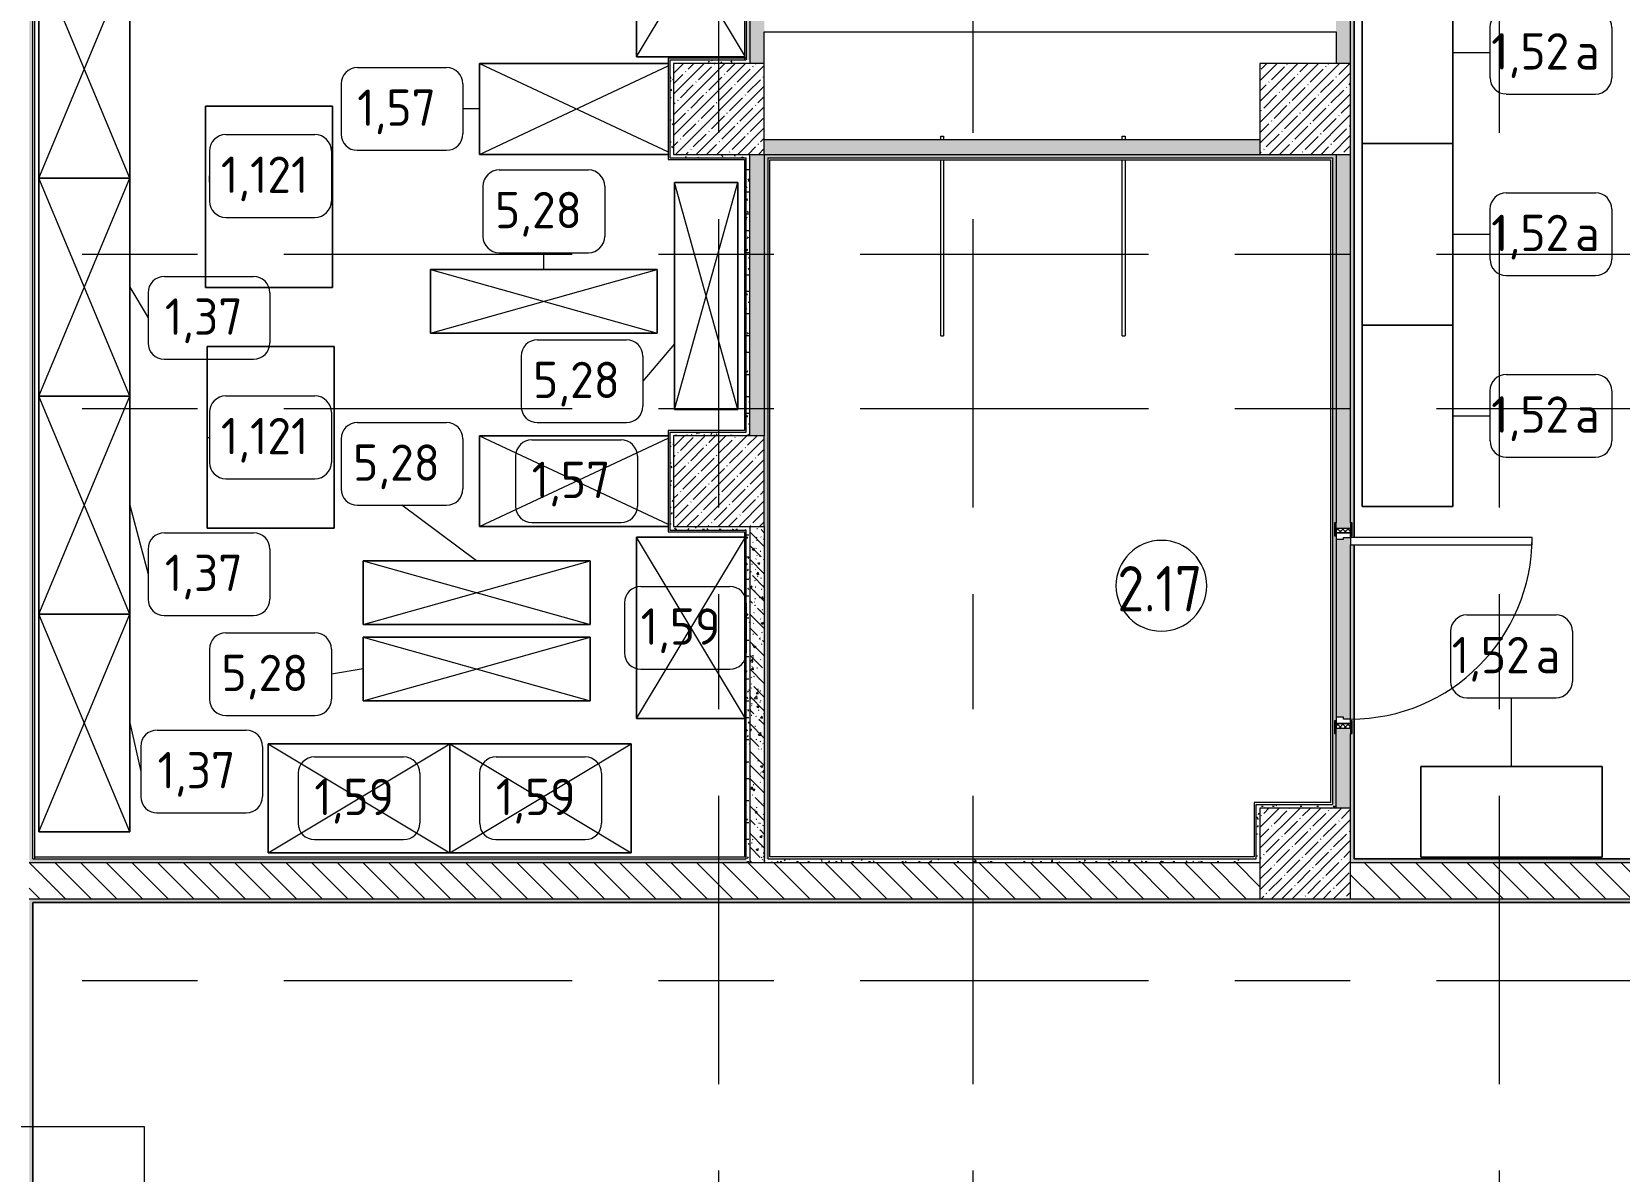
# Model space of a CAD drawing. Header units: millimetres. Extents: x 35092 to 251863, y -8553 to 29549.
# Drawn here: x 66774 to 75520, y 17100 to 23375 of the extents above; entities that cross this region are included whole.
import ezdxf

# ---------------------------------------------------------------- set-up
doc = ezdxf.new("R2010")
doc.units = ezdxf.units.MM
doc.linetypes.add('Осевая', pattern=[3175, 635, -476.25, 1587.5, -476.25])
for name, color, linetype, lineweight in [('A-AREA-IDEN', 7, 'Continuous', 9), ('A-DOOR', 7, 'Continuous', 9), ('A-DOOR-FRAM-2', 7, 'Continuous', 9), ('A-GENM', 7, 'Continuous', 9), ('A-WALL', 7, 'Continuous', 9), ('I-FURN-IDEN', 7, 'Continuous', 9), ('I-WALL', 7, 'Continuous', 9), ('S-COLS', 7, 'Continuous', 9), ('Оси-2', 7, 'Осевая', 9)]:
    doc.layers.add(name, color=color, linetype=linetype, lineweight=lineweight)
for name, color, linetype, lineweight, true_color in [('A-DOOR-1', 7, 'Continuous', 9, 0xc0c0c0), ('A-DOOR-FRAM-1', 7, 'Continuous', 9, 0xc0c0c0), ('A-WALL-1', 9, 'Continuous', 9, 0x808080), ('A-WALL-FNSH-1', 9, 'Continuous', 9, 0x808080), ('I-FURN-1', 9, 'Continuous', 9, 0x808080)]:
    doc.layers.add(name, color=color, linetype=linetype, lineweight=lineweight, true_color=true_color)
doc.styles.add('GOST Common', font='GOST_Common.ttf', dxfattribs={"height": 200})
doc.styles.add('GOST Common_1', font='GOST_Common.ttf', dxfattribs={"width": 0.9, "height": 250})
pattern_1 = [(135, (0, 0), (-75.43415, -75.43415), [106.68, -17.78, 3.556, -17.78]), (135, (0, 75.39), (-75.43415, -75.43415), []), (50, (0, 0), (127.52922, -11.15758), [13.335, -146.685]), (355, (0, 0), (-24.66966, 133.74002), [10.668, -117.348]), (100.451, (10.63, -0.93), (102.85973, 122.58178), [11.333, -124.663]), (46.184, (0, 35.56), (189.75516, -29.43036), [20.002, -220.027]), (96.636, (15.81, 33.1), (166.1822, 173.1996), [17, -186.995]), (351.184, (0, 35.56), (166.18393, 173.19757), [16.002, -176.022]), (21, (17.78, 26.67), (106.13027, -71.58603), [13.335, -146.685]), (326, (17.78, 26.67), (43.26188, 128.93175), [10.668, -117.348]), (71.451, (26.62, 20.7), (149.39198, 57.34505), [11.333, -124.663]), (37.5, (0, 0), (2.162228, 59.188357), [3.353, -112.573, 3.353, -115.773, -117.792]), (37.5, (0, 0), (2.162228, 59.188357), [-235.052, 3.353, -114.44]), (7.5, (0, 0), (46.773857, 70.12615), [3.353, -64.567, 3.353, -109.906, -44.894]), (7.5, (0, 0), (46.773857, 70.12615), [-181.178, 3.353, -41.542]), (327.5, (-39.65, 0), (94.91367, -4.010093), [3.353, -41.097, 3.353, -135.331, -184.023]), (327.5, (-39.65, 0), (94.91367, -4.010093), [-183.134, 3.353, -180.67]), (317.5, (-57.43, 0), (103.69057, 17.79882), [3.353, -54.432, 3.353, -88.748, -130.683]), (317.5, (-57.43, 0), (103.69057, 17.79882), [-149.885, 3.353, -127.33])]
pattern_2 = [(0, (0, 0), (121.92, 30.48), [10.058, -81.382, 10.058, -81.382, -487.68]), (0, (0, 0), (121.92, 30.48), [-182.88, 10.058, -172.822, 10.058, -81.382, -213.36]), (0, (0, 0), (121.92, 30.48), [-457.2, 10.058, -50.902, 10.058, -142.342]), (120, (45.72, 15.24), (-87.356454, 90.345817), [10.058, -81.382, 10.058, -81.382, -487.68]), (120, (45.72, 15.24), (-87.356454, 90.345817), [-182.88, 10.058, -172.822, 10.058, -81.382, -213.36]), (120, (45.72, 15.24), (-87.356454, 90.345817), [-457.2, 10.058, -50.902, 10.058, -142.342]), (240, (60.96, 76.2), (-34.563546, -120.825817), [10.058, -81.382, 10.058, -81.382, -487.68]), (240, (60.96, 76.2), (-34.563546, -120.825817), [-182.88, 10.058, -172.822, 10.058, -81.382, -213.36]), (240, (60.96, 76.2), (-34.563546, -120.825817), [-457.2, 10.058, -50.902, 10.058, -142.342])]

# ---------------------------------------------------------------- blocks, each defined once
blk = doc.blocks.new('BSC_Колонна _Прямоугольная - 500х500-V26-План расстановки мебели и оборудования 2 этажа в осях 12-23')
at = {"layer": 'S-COLS'}
h = blk.add_hatch(dxfattribs=at)
h.set_pattern_fill('FP_34', color=256, style=0, pattern_type=2)
h.set_pattern_definition([(45, (-73790, -22950), (-57.02463, 57.02463), []), (45, (-73732.975, -22950), (-57.02463, 57.02463), [100.806, -20.161, 3.353, -16.808])])
h.paths.add_polyline_path([(-250, -250), (250, -250), (250, 250), (-250, 250), (-250, -32.7)])
for p, q in [((250, 250), (-250, 250)), ((-250, 250), (-250, -250)), ((250, -250), (250, 250)), ((-250, -250), (250, -250))]:
    blk.add_line(p, q, dxfattribs=at)
blk = doc.blocks.new('BSC_Колонна _Прямоугольная - 500х500-V27-План расстановки мебели и оборудования 2 этажа в осях 12-23')
at = {"layer": 'S-COLS'}
h = blk.add_hatch(dxfattribs=at)
h.set_pattern_fill('FP_35', color=256, style=0, pattern_type=2)
h.set_pattern_definition([(45, (-70560, -22950), (-57.02463, 57.02463), []), (45, (-70502.975, -22950), (-57.02463, 57.02463), [100.806, -20.161, 3.353, -16.808])])
h.paths.add_polyline_path([(-199.8, -250), (250, -250), (250, 250), (-250, 250), (-250, -250)])
for p, q in [((250, 250), (-250, 250)), ((-250, 250), (-250, -250)), ((250, -250), (250, 250)), ((-250, -250), (250, -250))]:
    blk.add_line(p, q, dxfattribs=at)
blk = doc.blocks.new('110_Дверь_СКБ_1Ст_Внутренняя1 - Д-4 1100x2100h_су мгн-32391219-План расстановки мебели и оборудования 2 этажа в осях 12-23')
at = {"layer": 'A-DOOR'}
h = blk.add_hatch(dxfattribs=at)
h.set_pattern_fill('FP_38', color=256, style=0, pattern_type=2)
h.set_pattern_definition([(135, (1751.41, 104.685), (-14.14214, -14.14214), []), (225, (1751.41, 104.685), (14.14214, -14.14214), [])])
h.paths.add_polyline_path([(562.5, 40), (537.5, 40), (537.5, -40), (562.5, -40)])
at = {"layer": 'A-DOOR-FRAM-2'}
h = blk.add_hatch(dxfattribs=at)
h.set_pattern_fill('FP_39', color=256, style=0, pattern_type=2)
h.set_pattern_definition([(45, (-371.384, 104.685), (-14.1421, 14.1421), []), (135, (-371.384, 104.685), (-14.1421, -14.1421), [])])
h.paths.add_polyline_path([(-512.5, 40), (-537.5, 40), (-537.5, -40), (-512.5, -40)])
at = {"layer": 'A-DOOR-1'}
for p, q in [((-487.5, 1040), (-487.5, 40)), ((-447.5, 1040), (-487.5, 1040)), ((-447.5, 40), (-447.5, 1040)), ((-487.5, 40), (-447.5, 40))]:
    blk.add_line(p, q, dxfattribs=at)
blk.add_arc((-487.5, 40), 1000, 360, 90, dxfattribs=at)
at = {"layer": 'A-DOOR-FRAM-1'}
for p, q in [((-497.5, 48), (-567.5, 48)), ((-567.5, 48), (-567.5, 40)), ((-567.5, 40), (-497.5, 40)), ((-512.5, 40), (-537.5, 40)), ((-537.5, 40), (-537.5, -40)), ((-487.5, 40), (-512.5, 40)), ((-512.5, 40), (-512.5, -40)), ((-512.5, -40), (-512.5, 40)), ((-497.5, 40), (-512.5, 40)), ((-512.5, 40), (-512.5, 39)), ((-512.5, 39), (-497.5, 39)), ((-497.5, 40), (-497.5, 48)), ((-497.5, 39), (-497.5, 40)), ((-487.5, 0), (-487.5, 40)), ((-477.5, 0), (-487.5, 0)), ((-477.5, -40), (-477.5, 0)), ((512.5, 0), (502.5, 0)), ((502.5, 0), (502.5, -40)), ((512.5, 40), (512.5, 0)), ((537.5, 40), (512.5, 40)), ((592.5, 48), (522.5, 48)), ((522.5, 48), (522.5, 40)), ((537.5, 40), (522.5, 40)), ((522.5, 40), (522.5, 39)), ((522.5, 40), (592.5, 40)), ((522.5, 39), (537.5, 39)), ((537.5, -40), (537.5, 40)), ((562.5, 40), (537.5, 40)), ((537.5, 40), (537.5, -40)), ((537.5, 39), (537.5, 40)), ((562.5, -40), (562.5, 40)), ((592.5, 40), (592.5, 48)), ((-497.5, -40), (-567.5, -40)), ((-567.5, -40), (-567.5, -48)), ((-567.5, -48), (-497.5, -48)), ((-537.5, -40), (-512.5, -40)), ((-497.5, -39), (-512.5, -39)), ((-512.5, -39), (-512.5, -40)), ((-512.5, -40), (-477.5, -40)), ((-512.5, -40), (-497.5, -40)), ((-497.5, -40), (-497.5, -39)), ((-497.5, -48), (-497.5, -40)), ((502.5, -40), (537.5, -40)), ((537.5, -39), (522.5, -39)), ((522.5, -39), (522.5, -40)), ((522.5, -40), (537.5, -40)), ((592.5, -40), (522.5, -40)), ((522.5, -40), (522.5, -48)), ((522.5, -48), (592.5, -48)), ((537.5, -40), (537.5, -39)), ((537.5, -40), (562.5, -40)), ((592.5, -48), (592.5, -40))]:
    blk.add_line(p, q, dxfattribs=at)
blk = doc.blocks.new('131_Сантехническая перегородка - СП-2-V29-План расстановки мебели и оборудования 2 этажа в осях 12-23')
at = {"layer": 'A-GENM'}
for p, q in [((0, 8), (969, 8)), ((0, 8), (0, -8)), ((1080, 8), (1100, 8)), ((1100, 8), (1100, -8)), ((969, -8), (0, -8)), ((1100, -8), (1080, -8))]:
    blk.add_line(p, q, dxfattribs=at)
blk = doc.blocks.new('BSC_Колонна _Прямоугольная - 500х500-V41-План расстановки мебели и оборудования 2 этажа в осях 12-23')
at = {"layer": 'S-COLS'}
h = blk.add_hatch(dxfattribs=at)
h.set_pattern_fill('FP_49', color=256, style=0, pattern_type=2)
h.set_pattern_definition([(45, (-70560, -20900), (-57.02463, 57.02463), []), (45, (-70502.975, -20900), (-57.02463, 57.02463), [100.806, -20.161, 3.353, -16.808])])
h.paths.add_polyline_path([(-250, -250), (250, -250), (250, 250), (-250, 250)])
for p, q in [((250, 250), (-250, 250)), ((-250, 250), (-250, -250)), ((250, -250), (250, 250)), ((-250, -250), (250, -250))]:
    blk.add_line(p, q, dxfattribs=at)
blk = doc.blocks.new('BSC_Колонна _Прямоугольная - 500х500-V44-План расстановки мебели и оборудования 2 этажа в осях 12-23')
at = {"layer": 'S-COLS'}
h = blk.add_hatch(dxfattribs=at)
h.set_pattern_fill('FP_52', color=256, style=0, pattern_type=2)
h.set_pattern_definition([(45, (-73790, -18850), (-57.02463, 57.02463), []), (45, (-73732.975, -18850), (-57.02463, 57.02463), [100.806, -20.161, 3.353, -16.808])])
h.paths.add_polyline_path([(-250, -250), (250, -250), (250, 250), (-250, 250), (-250, 13.8)])
for p, q in [((250, 250), (-250, 250)), ((-250, 250), (-250, -250)), ((250, -250), (250, 250)), ((-250, -250), (250, -250))]:
    blk.add_line(p, q, dxfattribs=at)
blk = doc.blocks.new('Шкаф параметрический - 1_59-26183054-План расстановки мебели и оборудования 2 этажа в осях 12-23')
at = {"layer": 'I-FURN-1'}
for p, q in [((0, 0), (1000, 600)), ((0, 600), (1000, 0)), ((1000, 600), (0, 600)), ((0, 600), (0, 0)), ((0, 0), (0, 600)), ((0, 600), (1000, 600)), ((1000, 0), (1000, 600)), ((1000, 600), (1000, 0)), ((0, 0), (1000, 0)), ((1000, 0), (0, 0))]:
    blk.add_line(p, q, dxfattribs=at)
blk = doc.blocks.new('Шкаф параметрический - 1_59-V117-План расстановки мебели и оборудования 2 этажа в осях 12-23')
at = {"layer": 'I-FURN-1'}
for p, q in [((0, 600), (990.7, 5.6)), ((1000, 600), (0, 600)), ((0, 600), (0, 5.6)), ((0, 5.6), (0, 600)), ((0, 600), (1000, 600)), ((9.3, 5.6), (1000, 600)), ((1000, 5.6), (1000, 600)), ((1000, 600), (1000, 5.6))]:
    blk.add_line(p, q, dxfattribs=at)
blk = doc.blocks.new('Шкаф параметрический - 1_37-26355741-План расстановки мебели и оборудования 2 этажа в осях 12-23')
at = {"layer": 'I-FURN-1'}
for p, q in [((0, 0), (1200, 500)), ((0, 500), (1200, 0)), ((1200, 500), (0, 500)), ((0, 500), (0, 0)), ((0, 0), (0, 500)), ((0, 500), (1200, 500)), ((1200, 0), (1200, 500)), ((1200, 500), (1200, 0)), ((0, 0), (1200, 0)), ((1200, 0), (0, 0))]:
    blk.add_line(p, q, dxfattribs=at)
blk = doc.blocks.new('Шкаф параметрический - 5_28-26355758-План расстановки мебели и оборудования 2 этажа в осях 12-23')
at = {"layer": 'I-FURN-1'}
for p, q in [((0, 0), (1250, 350)), ((0, 350), (1250, 0)), ((1250, 350), (0, 350)), ((0, 350), (0, 0)), ((0, 0), (0, 350)), ((0, 350), (1250, 350)), ((1250, 0), (1250, 350)), ((1250, 350), (1250, 0)), ((0, 0), (1250, 0)), ((1250, 0), (0, 0))]:
    blk.add_line(p, q, dxfattribs=at)
blk = doc.blocks.new('Шкаф параметрический - 1_57-26355781-План расстановки мебели и оборудования 2 этажа в осях 12-23')
at = {"layer": 'I-FURN-1'}
for p, q in [((0, 500.1), (1041, 13.6)), ((1041, 500.1), (0, 500.1)), ((0, 500.1), (0, 0)), ((0, 0), (0, 500.1)), ((0, 500.1), (1041, 500.1)), ((0, 0), (1041, 486.5)), ((0, 0), (1041, 0)), ((1041, 0), (0, 0))]:
    blk.add_line(p, q, dxfattribs=at)
blk = doc.blocks.new('Марка_Мебель - В прямоуг_Balcon_Марка-25523697-План расстановки мебели и оборудования 2 этажа в осях 12-23')
at = {"layer": 'I-FURN-IDEN'}
for p, q in [((-2.455, 2.278), (2.455, 2.278)), ((-3.355, 1.378), (-3.355, -1.384)), ((3.355, 1.378), (3.355, -1.378)), ((-2.461, -2.278), (2.455, -2.278))]:
    blk.add_line(p, q, dxfattribs=at)
for centre, radius, start, end in [((-2.455, 1.378), 0.9, 90, 180), ((2.455, 1.378), 0.9, 0, 90), ((-2.461, -1.384), 0.893, 180, 270), ((2.455, -1.378), 0.9, 270, 0)]:
    blk.add_arc(centre, radius, start, end, dxfattribs=at)
blk = doc.blocks.new('Марка_Помещения - Номер-25198446-План расстановки мебели и оборудования 2 этажа в осях 12-23')
at = {"layer": 'A-AREA-IDEN'}
for start, end in [(360, 180), (180, 360)]:
    blk.add_arc((0, 0), 2.5, start, end, dxfattribs=at)

msp = doc.modelspace()

# ---------------------------------------------------------------- hatches: boundary and pattern name
at = {"layer": 'I-WALL'}
h = msp.add_hatch(dxfattribs=at)
h.set_pattern_fill('FP_58', color=256, style=0, pattern_type=2)
h.set_pattern_definition(pattern_2)
h.paths.add_polyline_path([(66760, 18800), (66780, 18800), (66780, 26880), (66760, 26880), (66760, 25980), (66768, 25980), (66768, 25910), (66760, 25910), (66760, 24090), (66768, 24090), (66768, 24020), (66760, 24020), (66760, 18863.8)])
h = msp.add_hatch(dxfattribs=at)
h.set_pattern_fill('FP_58', color=256, style=0, pattern_type=2)
h.set_pattern_definition(pattern_2)
h.paths.add_polyline_path([(74060, 18800), (74060, 20550), (74040, 20550), (74040, 19580), (74048, 19580), (74048, 19510), (74040, 19510), (74040, 18800)])
h.paths.add_polyline_path([(74060, 20590), (74060, 26210), (74040, 26210), (74040, 25240), (74048, 25240), (74048, 25170), (74040, 25170), (74040, 20670), (74048, 20670), (74048, 20600), (74040, 20600), (74040, 20590), (74055.4, 20590)])
h.paths.add_polyline_path([(74040, 26250), (74060, 26250), (74060, 26880), (74040, 26880), (74040.7, 26330), (74048, 26330), (74048, 26260), (74040, 26260)])
h = msp.add_hatch(dxfattribs=at)
h.set_pattern_fill('FP_27', color=256, style=0, pattern_type=2)
h.set_pattern_definition(pattern_1)
h.paths.add_polyline_path([(70730, 21150), (70810, 21150), (70810, 22700), (70730, 22700), (70730, 21170)])
h.paths.add_polyline_path([(70810, 23200), (70810, 26617.5), (70730, 26617.5), (70730, 23200)])
h = msp.add_hatch(dxfattribs=at)
h.set_pattern_fill('FP_27', color=256, style=0, pattern_type=2)
h.set_pattern_definition(pattern_1)
h.paths.add_polyline_path([(73960, 19100), (74040, 19100), (74040, 19540), (73960, 19540), (73960, 19120)])
h.paths.add_polyline_path([(74023.8, 19590), (74040, 19590), (74040, 20590), (74000, 20590), (74000, 20580), (73960, 20580), (73960, 19600), (74000, 19600), (74000, 19590)])
h.paths.add_polyline_path([(74040, 20640), (74040, 22700), (73960, 22700), (73960, 20640), (74002.3, 20640)])
h.paths.add_polyline_path([(74040, 23200), (74040, 25200), (73960, 25200), (73960, 23200), (74006.2, 23200)])
h.paths.add_polyline_path([(74011.9, 25250), (74040, 25250), (74040, 26250), (74000, 26250), (74000, 26240), (73960, 26240), (73960, 25260), (74000, 25260), (74000, 25250), (74006.7, 25250)])
h.paths.add_polyline_path([(74006.2, 26300), (74040, 26300), (74040, 26587.5), (73960, 26587.5), (73960, 26300)])
h = msp.add_hatch(dxfattribs=at)
h.set_pattern_fill('FP_58', color=256, style=0, pattern_type=2)
h.set_pattern_definition(pattern_2)
h.paths.add_polyline_path([(70730, 23220), (70730, 26330), (70710, 26330), (70710, 23220)])
h = msp.add_hatch(dxfattribs=at)
h.set_pattern_fill('FP_58', color=256, style=0, pattern_type=2)
h.set_pattern_definition(pattern_2)
h.paths.add_polyline_path([(70310, 22700), (70310, 23220), (70290, 23220), (70290, 22700)])
h = msp.add_hatch(dxfattribs=at)
h.set_pattern_fill('FP_58', color=256, style=0, pattern_type=2)
h.set_pattern_definition(pattern_2)
h.paths.add_polyline_path([(70310, 23200), (70730, 23200), (70730, 23220), (70310, 23220)])
h = msp.add_hatch(dxfattribs=at)
h.set_pattern_fill('FP_27', color=256, style=0, pattern_type=2)
h.set_pattern_definition(pattern_1)
h.paths.add_polyline_path([(73540, 22700), (73540, 22780), (70810, 22780), (70810, 22700), (73277, 22700)])
h = msp.add_hatch(dxfattribs=at)
h.set_pattern_fill('FP_58', color=256, style=0, pattern_type=2)
h.set_pattern_definition(pattern_2)
h.paths.add_polyline_path([(70710, 22680), (70710, 22700), (70290, 22700), (70290, 22680), (70687.8, 22680)])
h = msp.add_hatch(dxfattribs=at)
h.set_pattern_fill('FP_58', color=256, style=0, pattern_type=2)
h.set_pattern_definition(pattern_2)
h.paths.add_polyline_path([(70730, 21170), (70730, 22700), (70710, 22700), (70710, 21170)])
h = msp.add_hatch(dxfattribs=at)
h.set_pattern_fill('FP_58', color=256, style=0, pattern_type=2)
h.set_pattern_definition(pattern_2)
h.paths.add_polyline_path([(73940, 22680), (73940, 22700), (70810, 22700), (70810, 22680), (73540, 22680)])
h = msp.add_hatch(dxfattribs=at)
h.set_pattern_fill('FP_58', color=256, style=0, pattern_type=2)
h.set_pattern_definition(pattern_2)
h.paths.add_polyline_path([(70810, 18820), (70830, 18820), (70830, 22680), (70810, 22680), (70810, 20022)])
h = msp.add_hatch(dxfattribs=at)
h.set_pattern_fill('FP_58', color=256, style=0, pattern_type=2)
h.set_pattern_definition(pattern_2)
h.paths.add_polyline_path([(73960, 19120), (73960, 19510), (73952, 19510), (73952, 19580), (73960, 19580), (73960, 20600), (73952, 20600), (73952, 20670), (73960, 20670), (73960, 22700), (73940, 22700), (73940, 19120)])
h = msp.add_hatch(dxfattribs=at)
h.set_pattern_fill('FP_58', color=256, style=0, pattern_type=2)
h.set_pattern_definition(pattern_2)
h.paths.add_polyline_path([(70310, 20650), (70310, 21170), (70290, 21170), (70290, 20650)])
h = msp.add_hatch(dxfattribs=at)
h.set_pattern_fill('FP_58', color=256, style=0, pattern_type=2)
h.set_pattern_definition(pattern_2)
h.paths.add_polyline_path([(70310, 21150), (70730, 21150), (70730, 21170), (70310, 21170)])
h = msp.add_hatch(dxfattribs=at)
h.set_pattern_fill('FP_58', color=256, style=0, pattern_type=2)
h.set_pattern_definition(pattern_2)
h.paths.add_polyline_path([(70710, 20630), (70710, 20650), (70290, 20650), (70290, 20630), (70360.2, 20630)])
h = msp.add_hatch(dxfattribs=at)
h.set_pattern_fill('FP_58', color=256, style=0, pattern_type=2)
h.set_pattern_definition(pattern_2)
h.paths.add_polyline_path([(70730, 18800), (70730, 20650), (70710, 20650), (70710, 18800)])
h = msp.add_hatch(dxfattribs=at)
h.set_pattern_fill('FP_27', color=256, style=0, pattern_type=2)
h.set_pattern_definition(pattern_1)
h.paths.add_polyline_path([(70810, 18800), (70810, 20650), (70730, 20650), (70730, 18800)])
h = msp.add_hatch(dxfattribs=at)
h.set_pattern_fill('FP_58', color=256, style=0, pattern_type=2)
h.set_pattern_definition(pattern_2)
h.paths.add_polyline_path([(73520, 18820), (73540, 18820), (73540, 19120), (73520, 19120), (73520, 18831)])
h = msp.add_hatch(dxfattribs=at)
h.set_pattern_fill('FP_58', color=256, style=0, pattern_type=2)
h.set_pattern_definition(pattern_2)
h.paths.add_polyline_path([(73960, 19100), (73960, 19120), (73540, 19120), (73540, 19100)])
h = msp.add_hatch(dxfattribs=at)
h.set_pattern_fill('FP_58', color=256, style=0, pattern_type=2)
h.set_pattern_definition(pattern_2)
h.paths.add_polyline_path([(70710, 18800), (70710, 18820), (66780, 18820), (66780, 18800), (67443.3, 18800)])
h = msp.add_hatch(dxfattribs=at)
h.set_pattern_fill('FP_58', color=256, style=0, pattern_type=2)
h.set_pattern_definition(pattern_2)
h.paths.add_polyline_path([(73540, 18800), (73540, 18820), (70810, 18820), (70810, 18800), (73277, 18800)])
h = msp.add_hatch(dxfattribs=at)
h.set_pattern_fill('FP_58', color=256, style=0, pattern_type=2)
h.set_pattern_definition(pattern_2)
h.paths.add_polyline_path([(77370, 18800), (77590, 18800), (77590, 18820), (74060, 18820), (74060, 18800), (76210, 18800), (76210, 18808), (76280, 18808), (76280, 18800), (77300, 18800), (77300, 18808), (77370, 18808)])
h = msp.add_hatch(dxfattribs=at)
h.set_pattern_fill('FP_19', color=256, style=0, pattern_type=2)
h.set_pattern_definition([(135, (0, 0), (-70.71068, -70.71068), [])])
h.paths.add_polyline_path([(84200, 18600), (84200, 18800), (80180, 18800), (80180, 18600), (83486, 18600)])
h.paths.add_polyline_path([(80130, 18600), (80130, 18640), (80120, 18640), (80120, 18680), (80140, 18680), (80140, 18800), (79120, 18799.3), (79120, 18680), (79140, 18680), (79140, 18640), (79130, 18640), (79130, 18600), (80120, 18600)])
h.paths.add_polyline_path([(78580, 18600), (78580, 18800), (77340, 18800), (77340, 18600), (77652.3, 18600)])
h.paths.add_polyline_path([(77250, 18600), (77290, 18600), (77290, 18640), (77280, 18640), (77280, 18680), (77300, 18680), (77300, 18800), (76280, 18800), (76280, 18680), (76300, 18680), (76300, 18640), (76290, 18640), (76290, 18600), (76300, 18600)])
h.paths.add_polyline_path([(76240, 18600), (76240, 18800), (74040, 18799.5), (74040, 18600), (76210, 18600)])
h.paths.add_polyline_path([(73540, 18600), (73540, 18800), (66760, 18800), (66760, 18600), (73277, 18600)])
h = msp.add_hatch(dxfattribs=at)
h.set_pattern_fill('FP_58', color=256, style=0, pattern_type=2)
h.set_pattern_definition(pattern_2)
h.paths.add_polyline_path([(84459, 18580), (84460, 18580), (84460, 18600), (80210, 18600), (80210, 18592), (80140, 18592), (80140, 18600), (80130, 18600), (80130, 18580), (84215.2, 18580)])
h.paths.add_polyline_path([(80090, 18580), (80090, 18600), (79120, 18600), (79120, 18592), (79050, 18592), (79050, 18600), (77370, 18600), (77370, 18592), (77300, 18592), (77300, 18600), (77290, 18600), (77290, 18580), (79120, 18580)])
h.paths.add_polyline_path([(77250, 18580), (77250, 18600), (76280, 18600), (76280, 18592), (76210, 18592), (76210, 18600), (66760, 18600), (66760, 18580), (76193.9, 18580)])
h = msp.add_hatch(dxfattribs=at)
h.set_pattern_fill('FP_58', color=256, style=0, pattern_type=2)
h.set_pattern_definition(pattern_2)
h.paths.add_polyline_path([(66760, 13600), (66780, 13600), (66780, 15250), (66760, 15250), (66760, 15215), (66768, 15215), (66768, 15145), (66760, 15145)])
h.paths.add_polyline_path([(66760, 15300), (66780, 15300), (66780, 16500), (66760, 16500), (66760, 15389.4)])
h.paths.add_polyline_path([(66768.2, 16550), (66780, 16550), (66780, 18580), (66760, 18580), (66760, 16655), (66768, 16655), (66768, 16585), (66760, 16585), (66760, 16550), (66768, 16550)])

# ---------------------------------------------------------------- linework, layer by layer
at = {"layer": 'A-WALL'}
for p, q in [((66780, 18820), (66780, 26880)), ((70730, 26617.5), (70730, 23200)), ((74060, 20590), (74060, 26210)), ((74040, 23200), (74040, 25170)), ((70310, 23220), (70710, 23220)), ((70290, 22680), (70710, 22680)), ((70710, 21170), (70710, 22680)), ((70730, 21150), (70730, 22700)), ((70810, 22700), (70810, 21150)), ((70830, 22680), (73940, 22680)), ((70830, 22680), (70830, 18820)), ((73940, 22680), (73940, 19120)), ((73960, 22700), (73960, 20670)), ((74040, 20670), (74040, 22700)), ((70290, 21170), (70710, 21170)), ((70810, 20650), (70810, 18800)), ((70290, 20630), (70710, 20630)), ((70710, 18820), (70710, 20630)), ((73960, 20580), (73960, 19600)), ((74040, 19590), (74040, 20550)), ((74060, 18820), (74060, 20550)), ((73960, 19100), (73960, 19510)), ((74040, 19100), (74040, 19510)), ((73520, 18820), (73520, 19120)), ((73540, 19120), (73940, 19120)), ((66780, 18820), (70710, 18820)), ((70830, 18820), (73520, 18820)), ((74060, 18820), (77570, 18820)), ((66760, 18800), (73540, 18800)), ((66780, 18800), (70710, 18800)), ((74040, 18800), (76210, 18800)), ((66760, 18600), (73540, 18600)), ((66780, 16550), (66780, 18580)), ((74040, 18600), (76210, 18600))]:
    msp.add_line(p, q, dxfattribs=at)
at = {"layer": 'A-WALL-1'}
for p, q in [((70710, 26330), (70710, 23220)), ((70810, 23375), (73960, 23375)), ((70810, 23200), (70810, 23375)), ((73960, 23375), (73960, 23200)), ((70290, 23220), (70290, 22680)), ((73540, 22780), (70810, 22780)), ((70810, 22700), (73540, 22700)), ((70290, 21170), (70290, 20630)), ((70730, 20650), (70730, 18800)), ((66780, 18580), (66781, 18580))]:
    msp.add_line(p, q, dxfattribs=at)
at = {"layer": 'A-WALL-FNSH-1'}
for p, q in [((66789, 26871), (66789, 18820)), ((70701, 26321), (70701, 23220)), ((74061, 20590), (74061, 26210)), ((70710, 23229), (70281, 23229)), ((70281, 23229), (70281, 22671)), ((70290, 23220), (70310, 23220)), ((70281, 22671), (70701, 22671)), ((70701, 22671), (70701, 21179)), ((70841, 22669), (73929, 22669)), ((70841, 18831), (70841, 22669)), ((73929, 22669), (73929, 19131)), ((70701, 21179), (70281, 21179)), ((70281, 21179), (70281, 20621)), ((70281, 20621), (70701, 20621)), ((70701, 20621), (70701, 18829)), ((74061, 18821), (74061, 20550)), ((73509, 19131), (73509, 18831)), ((73929, 19131), (73509, 19131)), ((73520, 19120), (73540, 19120)), ((70701, 18829), (66789, 18829)), ((73509, 18831), (70841, 18831)), ((77569, 18821), (74061, 18821)), ((77250, 18580), (66781, 18580)), ((66781, 16550), (66781, 18579)), ((66781, 18579), (77250, 18579))]:
    msp.add_line(p, q, dxfattribs=at)
at = {"layer": 'I-FURN-1'}
for p, q in [((74103.3, 23760), (74103.3, 22760)), ((74103.3, 22760.1), (74103.3, 23760)), ((74603.3, 22760), (74603.3, 23760)), ((74603.3, 23760), (74603.3, 22760.1)), ((68430.9, 22965.8), (67730.9, 22965.8)), ((67730.9, 22965.8), (67730.9, 21965.8)), ((67730.9, 21965.8), (67730.9, 22965.8)), ((67730.9, 22965.8), (68430.9, 22965.8)), ((68430.9, 21965.8), (68430.9, 22965.8)), ((68430.9, 22965.8), (68430.9, 21965.8)), ((74603.3, 22760.1), (74103.3, 22760.1)), ((74103.3, 22760.1), (74103.3, 21760.1)), ((74103.3, 22760.1), (74603.3, 22760.1)), ((74103.3, 22760), (74603.3, 22760)), ((74603.3, 22760), (74103.3, 22760)), ((74103.3, 21760.1), (74103.3, 22760)), ((74603.3, 21760.1), (74603.3, 22760.1)), ((74603.3, 22760), (74603.3, 21760.1)), ((67730.9, 21965.8), (68430.9, 21965.8)), ((68430.9, 21965.8), (67730.9, 21965.8)), ((74103.3, 21760.1), (74603.3, 21760.1)), ((74603.3, 21760.1), (74103.3, 21760.1)), ((74603.3, 21760), (74103.3, 21760)), ((74103.3, 21760), (74103.3, 20760)), ((74103.3, 20760), (74103.3, 21760)), ((74103.3, 21760), (74603.3, 21760)), ((74603.3, 20760), (74603.3, 21760)), ((74603.3, 21760), (74603.3, 20760)), ((68440.9, 21641.5), (67740.9, 21641.5)), ((67740.9, 21641.5), (67740.9, 20641.5)), ((67740.9, 20641.5), (67740.9, 21641.5)), ((67740.9, 21641.5), (68440.9, 21641.5)), ((68440.9, 20641.5), (68440.9, 21641.5)), ((68440.9, 21641.5), (68440.9, 20641.5)), ((74103.3, 20760), (74603.3, 20760)), ((74603.3, 20760), (74103.3, 20760)), ((67740.9, 20641.5), (68440.9, 20641.5)), ((68440.9, 20641.5), (67740.9, 20641.5)), ((74426.2, 19329.4), (74426.2, 18829.4)), ((75426.2, 19329.4), (74426.2, 19329.4)), ((74426.2, 19329.4), (75426.2, 19329.4)), ((74426.2, 18829.4), (74426.2, 19329.4)), ((75426.2, 18829.4), (75426.2, 19329.4)), ((75426.2, 19329.4), (75426.2, 18829.4)), ((74426.2, 18829.4), (75426.2, 18829.4)), ((75426.2, 18829.4), (74426.2, 18829.4))]:
    msp.add_line(p, q, dxfattribs=at)
at = {"layer": 'I-FURN-IDEN'}
for p, q in [((74603.3, 23260), (74807.9, 23260)), ((69240, 22950), (69149.2, 22950)), ((67753.5, 22546.7), (67753.5, 22580.7)), ((74603.3, 22260.1), (74807.9, 22260.1)), ((69595.4, 22064.9), (69595.4, 22158.4)), ((67313.6, 21968.6), (67414.7, 21799.4)), ((70314.7, 21919.4), (70314.7, 21656.1)), ((70314.7, 21656.1), (70140.8, 21450.7)), ((74603.3, 21260), (74807.9, 21260)), ((67740.9, 21141.5), (67753.5, 21141.5)), ((67313.6, 20768.6), (67414.7, 20388.3)), ((69225.1, 20461.3), (68813.7, 20767.4)), ((68600.1, 19866.3), (68424.5, 19837.2)), ((74926.2, 19329.4), (74926.2, 19707.8)), ((67313.6, 19568.6), (67374.3, 19301.4)), ((66296.3, 17345.7), (67392.7, 17345.7)), ((67392.7, 17345.7), (67392.7, 16563.6))]:
    msp.add_line(p, q, dxfattribs=at)
at = {"layer": 'Оси-2'}
for p, q in [((70560, 593.7), (70560, 24898.1)), ((71960, 593.7), (71960, 24898.1)), ((74860, 593.7), (74860, 24898.1)), ((38477.2, 22150), (82200, 22150)), ((38477.2, 21300), (82200, 21300)), ((38477.2, 18150), (82200, 18150))]:
    msp.add_line(p, q, dxfattribs=at)

# ---------------------------------------------------------------- block references
at = {"layer": 'A-AREA-IDEN', "xscale": 99.99999999999993, "yscale": 99.99999999999993, "zscale": 99.99999999999993}
msp.add_blockref('Марка_Помещения - Номер-25198446-План расстановки мебели и оборудования 2 этажа в осях 12-23', (72997.4, 20324.1), dxfattribs=at)
at = {"layer": 'A-DOOR-1', "rotation": 269.9999999999999}
msp.add_blockref('110_Дверь_СКБ_1Ст_Внутренняя1 - Д-4 1100x2100h_су мгн-32391219-План расстановки мебели и оборудования 2 этажа в осях 12-23', (74000, 20102.5), dxfattribs=at)
at = {"layer": 'A-GENM', "rotation": 90.00000000000006}
for p in [(71790, 21700), (72790, 21700)]:
    msp.add_blockref('131_Сантехническая перегородка - СП-2-V29-План расстановки мебели и оборудования 2 этажа в осях 12-23', p, dxfattribs=at)
at = {"layer": 'I-FURN-1'}
for name, p, rotation in [('Шкаф параметрический - 1_59-V117-План расстановки мебели и оборудования 2 этажа в осях 12-23', (70706.6, 23237.4), 90.00000000000006), ('Шкаф параметрический - 1_37-26355741-План расстановки мебели и оборудования 2 этажа в осях 12-23', (67313.6, 22568.6), 90.00000000000038), ('Шкаф параметрический - 1_37-26355741-План расстановки мебели и оборудования 2 этажа в осях 12-23', (67313.6, 21368.6), 90.00000000000038), ('Шкаф параметрический - 5_28-26355758-План расстановки мебели и оборудования 2 этажа в осях 12-23', (70664.7, 21294.4), 90.00000000000021), ('Шкаф параметрический - 1_37-26355741-План расстановки мебели и оборудования 2 этажа в осях 12-23', (67313.6, 20168.6), 90.00000000000038), ('Шкаф параметрический - 1_59-V117-План расстановки мебели и оборудования 2 этажа в осях 12-23', (70706.6, 19592.4), 90.00000000000006), ('Шкаф параметрический - 1_37-26355741-План расстановки мебели и оборудования 2 этажа в осях 12-23', (67313.6, 18968.6), 90.00000000000038)]:
    msp.add_blockref(name, p, dxfattribs=dict(at, rotation=rotation))
for name, p in [('Шкаф параметрический - 1_57-26355781-План расстановки мебели и оборудования 2 этажа в осях 12-23', (69240, 22700)), ('Шкаф параметрический - 5_28-26355758-План расстановки мебели и оборудования 2 этажа в осях 12-23', (68970.4, 21714.9)), ('Шкаф параметрический - 1_57-26355781-План расстановки мебели и оборудования 2 этажа в осях 12-23', (69240, 20650)), ('Шкаф параметрический - 5_28-26355758-План расстановки мебели и оборудования 2 этажа в осях 12-23', (68600.1, 20111.3)), ('Шкаф параметрический - 5_28-26355758-План расстановки мебели и оборудования 2 этажа в осях 12-23', (68600.1, 19691.3)), ('Шкаф параметрический - 1_59-26183054-План расстановки мебели и оборудования 2 этажа в осях 12-23', (68077.2, 18854)), ('Шкаф параметрический - 1_59-26183054-План расстановки мебели и оборудования 2 этажа в осях 12-23', (69077.2, 18854))]:
    msp.add_blockref(name, p, dxfattribs=at)
at = {"layer": 'I-FURN-IDEN', "xscale": 99.99999999999993, "yscale": 99.99999999999993, "zscale": 99.99999999999993}
for p in [(75143.4, 23260), (68813.7, 22950), (68089, 22580.7), (69595.4, 22386.1), (75143.4, 22260.1), (67750.1, 21799.4), (69805.3, 21450.7), (75143.4, 21260), (68089, 21141.5), (68813.7, 20995.2), (69775, 20900), (67750.1, 20388.3), (70375.2, 20092.4), (74926.2, 19935.5), (68089, 19837.2), (67709.8, 19301.4), (68577.2, 19154), (69577.2, 19154)]:
    msp.add_blockref('Марка_Мебель - В прямоуг_Balcon_Марка-25523697-План расстановки мебели и оборудования 2 этажа в осях 12-23', p, dxfattribs=at)
at = {"layer": 'S-COLS'}
for name, p in [('BSC_Колонна _Прямоугольная - 500х500-V27-План расстановки мебели и оборудования 2 этажа в осях 12-23', (70560, 22950)), ('BSC_Колонна _Прямоугольная - 500х500-V26-План расстановки мебели и оборудования 2 этажа в осях 12-23', (73790, 22950)), ('BSC_Колонна _Прямоугольная - 500х500-V41-План расстановки мебели и оборудования 2 этажа в осях 12-23', (70560, 20900)), ('BSC_Колонна _Прямоугольная - 500х500-V44-План расстановки мебели и оборудования 2 этажа в осях 12-23', (73790, 18850))]:
    msp.add_blockref(name, p, dxfattribs=at)

# ---------------------------------------------------------------- texts
at = {"layer": 'A-AREA-IDEN', "insert": (72755.5, 20432.7), "char_height": 250, "width": 606.076, "attachment_point": 1, "style": 'GOST Common_1'}
msp.add_mtext('2.17', dxfattribs=at)
at = {"layer": 'I-FURN-IDEN', "char_height": 200, "attachment_point": 1, "style": 'GOST Common'}
for s, insert, width in [('1,52', (74814.4, 23367.1), 561.181), ('\\fGOST Common|b0|i0|c204|p34|;а', (75277.4, 23367.1), 200.422), ('1,57', (68567.2, 23057.1), 561.181), ('1,121', (67816, 22687.7), 625.316), ('5,28', (69325.9, 22493.2), 617.299), ('1,52', (74814.4, 22367.2), 561.181), ('\\fGOST Common|b0|i0|c204|p34|;а', (75277.4, 22367.2), 200.422), ('1,37', (67507.1, 21906.4), 553.164), ('5,28', (69535.8, 21557.7), 617.299), ('1,52', (74814.4, 21367.1), 561.181), ('\\fGOST Common|b0|i0|c204|p34|;а', (75277.4, 21367.1), 200.422), ('1,121', (67816, 21248.5), 625.316), ('5,28', (68544.2, 21102.2), 617.299), ('1,57', (69528.5, 21007.1), 561.181), ('1,37', (67507.1, 20495.3), 553.164), ('1,59', (70128.7, 20199.5), 561.181), ('1,52', (74597.2, 20042.6), 561.181), ('5,28', (67819.5, 19944.2), 617.299), ('\\fGOST Common|b0|i0|c204|p34|;а', (75060.3, 20042.6), 200.422), ('1,37', (67466.8, 19408.5), 553.164), ('1,59', (68330.7, 19261), 561.181), ('1,59', (69330.7, 19261), 561.181)]:
    msp.add_mtext(s, dxfattribs=dict(at, insert=insert, width=width))

doc.saveas('drawing.dxf')
